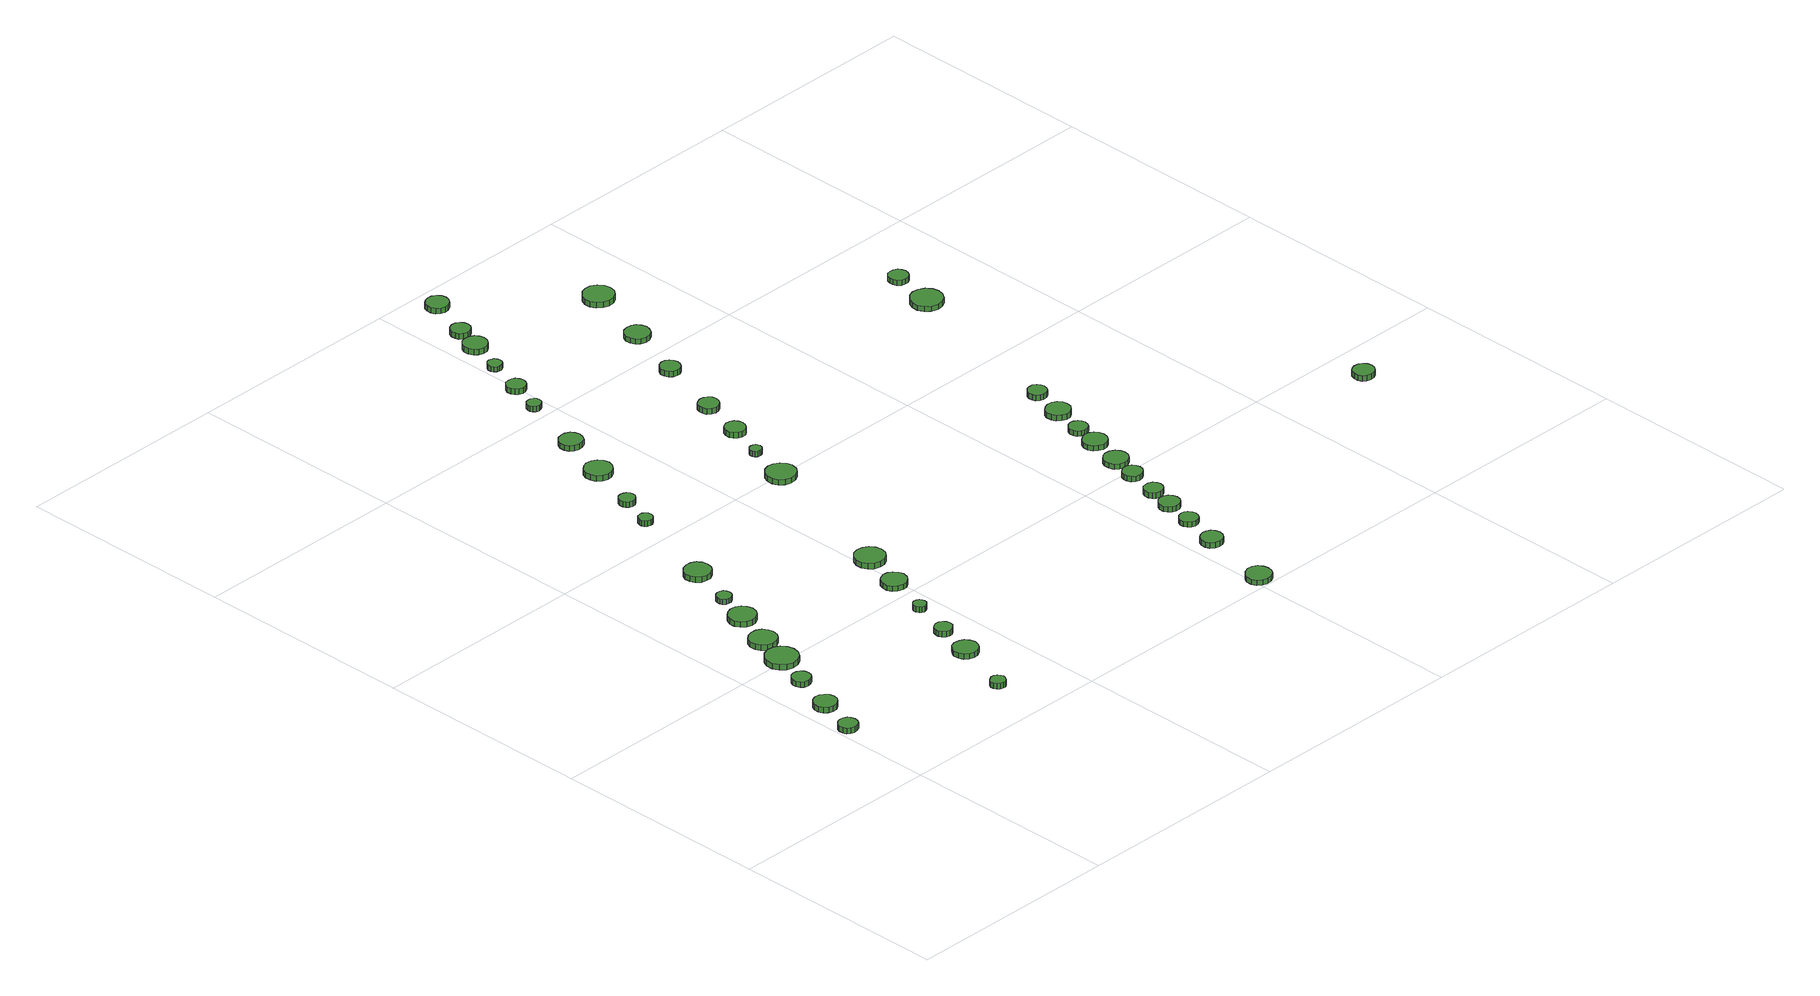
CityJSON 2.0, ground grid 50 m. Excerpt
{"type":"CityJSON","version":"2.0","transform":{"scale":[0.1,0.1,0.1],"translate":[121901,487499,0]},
"CityObjects":{
"tree1":{"type":"SolitaryVegetationObject","attributes":{"function":"something"},"geometry":[{"type":"MultiSurface","lod":"1","boundaries":[[[0,1,2,3,4,5,6,7,8,9,10,11,12,13,14]],[[15,16,17,18,19,20,21,22,23,24,25,26,27,28,29]],[[0,29,28,1]],[[1,28,27,2]],[[2,27,26,3]],[[3,26,25,4]],[[4,25,24,5]],[[5,24,23,6]],[[6,23,22,7]],[[7,22,21,8]],[[8,21,20,9]],[[9,20,19,10]],[[10,19,18,11]],[[11,18,17,12]],[[12,17,16,13]],[[13,16,15,14]],[[14,15,29,0]]]}]},
"tree2":{"type":"SolitaryVegetationObject","attributes":{"function":"something"},"geometry":[{"type":"MultiSurface","lod":"1","boundaries":[[[30,31,32,33,34,35,36,37,38,39,40,41,42,43,44]],[[45,46,47,48,49,50,51,52,53,54,55,56,57,58,59]],[[30,59,58,31]],[[31,58,57,32]],[[32,57,56,33]],[[33,56,55,34]],[[34,55,54,35]],[[35,54,53,36]],[[36,53,52,37]],[[37,52,51,38]],[[38,51,50,39]],[[39,50,49,40]],[[40,49,48,41]],[[41,48,47,42]],[[42,47,46,43]],[[43,46,45,44]],[[44,45,59,30]]]}]},
"tree3":{"type":"SolitaryVegetationObject","attributes":{"function":"something"},"geometry":[{"type":"MultiSurface","lod":"1","boundaries":[[[60,61,62,63,64,65,66,67,68,69,70,71,72,73,74]],[[75,76,77,78,79,80,81,82,83,84,85,86,87,88,89]],[[60,89,88,61]],[[61,88,87,62]],[[62,87,86,63]],[[63,86,85,64]],[[64,85,84,65]],[[65,84,83,66]],[[66,83,82,67]],[[67,82,81,68]],[[68,81,80,69]],[[69,80,79,70]],[[70,79,78,71]],[[71,78,77,72]],[[72,77,76,73]],[[73,76,75,74]],[[74,75,89,60]]]}]},
"tree4":{"type":"SolitaryVegetationObject","attributes":{"function":"something"},"geometry":[{"type":"MultiSurface","lod":"1","boundaries":[[[90,91,92,93,94,95,96,97,98,99,100,101,102,103,104]],[[105,106,107,108,109,110,111,112,113,114,115,116,117,118,119]],[[90,119,118,91]],[[91,118,117,92]],[[92,117,116,93]],[[93,116,115,94]],[[94,115,114,95]],[[95,114,113,96]],[[96,113,112,97]],[[97,112,111,98]],[[98,111,110,99]],[[99,110,109,100]],[[100,109,108,101]],[[101,108,107,102]],[[102,107,106,103]],[[103,106,105,104]],[[104,105,119,90]]]}]},
"tree5":{"type":"SolitaryVegetationObject","attributes":{"function":"something"},"geometry":[{"type":"MultiSurface","lod":"1","boundaries":[[[120,121,122,123,124,125,126,127,128,129,130,131,132,133,134]],[[135,136,137,138,139,140,141,142,143,144,145,146,147,148,149]],[[120,149,148,121]],[[121,148,147,122]],[[122,147,146,123]],[[123,146,145,124]],[[124,145,144,125]],[[125,144,143,126]],[[126,143,142,127]],[[127,142,141,128]],[[128,141,140,129]],[[129,140,139,130]],[[130,139,138,131]],[[131,138,137,132]],[[132,137,136,133]],[[133,136,135,134]],[[134,135,149,120]]]}]},
"tree6":{"type":"SolitaryVegetationObject","attributes":{"function":"something"},"geometry":[{"type":"MultiSurface","lod":"1","boundaries":[[[150,151,152,153,154,155,156,157,158,159,160,161,162,163,164]],[[165,166,167,168,169,170,171,172,173,174,175,176,177,178,179]],[[150,179,178,151]],[[151,178,177,152]],[[152,177,176,153]],[[153,176,175,154]],[[154,175,174,155]],[[155,174,173,156]],[[156,173,172,157]],[[157,172,171,158]],[[158,171,170,159]],[[159,170,169,160]],[[160,169,168,161]],[[161,168,167,162]],[[162,167,166,163]],[[163,166,165,164]],[[164,165,179,150]]]}]},
"tree7":{"type":"SolitaryVegetationObject","attributes":{"function":"something"},"geometry":[{"type":"MultiSurface","lod":"1","boundaries":[[[180,181,182,183,184,185,186,187,188,189,190,191,192,193,194]],[[195,196,197,198,199,200,201,202,203,204,205,206,207,208,209]],[[180,209,208,181]],[[181,208,207,182]],[[182,207,206,183]],[[183,206,205,184]],[[184,205,204,185]],[[185,204,203,186]],[[186,203,202,187]],[[187,202,201,188]],[[188,201,200,189]],[[189,200,199,190]],[[190,199,198,191]],[[191,198,197,192]],[[192,197,196,193]],[[193,196,195,194]],[[194,195,209,180]]]}]},
"tree8":{"type":"SolitaryVegetationObject","attributes":{"function":"something"},"geometry":[{"type":"MultiSurface","lod":"1","boundaries":[[[210,211,212,213,214,215,216,217,218,219,220,221,222,223,224]],[[225,226,227,228,229,230,231,232,233,234,235,236,237,238,239]],[[210,239,238,211]],[[211,238,237,212]],[[212,237,236,213]],[[213,236,235,214]],[[214,235,234,215]],[[215,234,233,216]],[[216,233,232,217]],[[217,232,231,218]],[[218,231,230,219]],[[219,230,229,220]],[[220,229,228,221]],[[221,228,227,222]],[[222,227,226,223]],[[223,226,225,224]],[[224,225,239,210]]]}]},
"tree9":{"type":"SolitaryVegetationObject","attributes":{"function":"something"},"geometry":[{"type":"MultiSurface","lod":"1","boundaries":[[[240,241,242,243,244,245,246,247,248,249,250,251,252,253,254]],[[255,256,257,258,259,260,261,262,263,264,265,266,267,268,269]],[[240,269,268,241]],[[241,268,267,242]],[[242,267,266,243]],[[243,266,265,244]],[[244,265,264,245]],[[245,264,263,246]],[[246,263,262,247]],[[247,262,261,248]],[[248,261,260,249]],[[249,260,259,250]],[[250,259,258,251]],[[251,258,257,252]],[[252,257,256,253]],[[253,256,255,254]],[[254,255,269,240]]]}]},
"tree10":{"type":"SolitaryVegetationObject","attributes":{"function":"something"},"geometry":[{"type":"MultiSurface","lod":"1","boundaries":[[[270,271,272,273,274,275,276,277,278,279,280,281,282,283,284]],[[285,286,287,288,289,290,291,292,293,294,295,296,297,298,299]],[[270,299,298,271]],[[271,298,297,272]],[[272,297,296,273]],[[273,296,295,274]],[[274,295,294,275]],[[275,294,293,276]],[[276,293,292,277]],[[277,292,291,278]],[[278,291,290,279]],[[279,290,289,280]],[[280,289,288,281]],[[281,288,287,282]],[[282,287,286,283]],[[283,286,285,284]],[[284,285,299,270]]]}]},
"tree11":{"type":"SolitaryVegetationObject","attributes":{"function":"something"},"geometry":[{"type":"MultiSurface","lod":"1","boundaries":[[[300,301,302,303,304,305,306,307,308,309,310,311,312,313,314]],[[315,316,317,318,319,320,321,322,323,324,325,326,327,328,329]],[[300,329,328,301]],[[301,328,327,302]],[[302,327,326,303]],[[303,326,325,304]],[[304,325,324,305]],[[305,324,323,306]],[[306,323,322,307]],[[307,322,321,308]],[[308,321,320,309]],[[309,320,319,310]],[[310,319,318,311]],[[311,318,317,312]],[[312,317,316,313]],[[313,316,315,314]],[[314,315,329,300]]]}]},
"tree12":{"type":"SolitaryVegetationObject","attributes":{"function":"something"},"geometry":[{"type":"MultiSurface","lod":"1","boundaries":[[[330,331,332,333,334,335,336,337,338,339,340,341,342,343,344]],[[345,346,347,348,349,350,351,352,353,354,355,356,357,358,359]],[[330,359,358,331]],[[331,358,357,332]],[[332,357,356,333]],[[333,356,355,334]],[[334,355,354,335]],[[335,354,353,336]],[[336,353,352,337]],[[337,352,351,338]],[[338,351,350,339]],[[339,350,349,340]],[[340,349,348,341]],[[341,348,347,342]],[[342,347,346,343]],[[343,346,345,344]],[[344,345,359,330]]]}]},
"tree13":{"type":"SolitaryVegetationObject","attributes":{"function":"something"},"geometry":[{"type":"MultiSurface","lod":"1","boundaries":[[[360,361,362,363,364,365,366,367,368,369,370,371,372,373,374]],[[375,376,377,378,379,380,381,382,383,384,385,386,387,388,389]],[[360,389,388,361]],[[361,388,387,362]],[[362,387,386,363]],[[363,386,385,364]],[[364,385,384,365]],[[365,384,383,366]],[[366,383,382,367]],[[367,382,381,368]],[[368,381,380,369]],[[369,380,379,370]],[[370,379,378,371]],[[371,378,377,372]],[[372,377,376,373]],[[373,376,375,374]],[[374,375,389,360]]]}]},
"tree14":{"type":"SolitaryVegetationObject","attributes":{"function":"something"},"geometry":[{"type":"MultiSurface","lod":"1","boundaries":[[[390,391,392,393,394,395,396,397,398,399,400,401,402,403,404]],[[405,406,407,408,409,410,411,412,413,414,415,416,417,418,419]],[[390,419,418,391]],[[391,418,417,392]],[[392,417,416,393]],[[393,416,415,394]],[[394,415,414,395]],[[395,414,413,396]],[[396,413,412,397]],[[397,412,411,398]],[[398,411,410,399]],[[399,410,409,400]],[[400,409,408,401]],[[401,408,407,402]],[[402,407,406,403]],[[403,406,405,404]],[[404,405,419,390]]]}]},
"tree15":{"type":"SolitaryVegetationObject","attributes":{"function":"something"},"geometry":[{"type":"MultiSurface","lod":"1","boundaries":[[[420,421,422,423,424,425,426,427,428,429,430,431,432,433,434]],[[435,436,437,438,439,440,441,442,443,444,445,446,447,448,449]],[[420,449,448,421]],[[421,448,447,422]],[[422,447,446,423]],[[423,446,445,424]],[[424,445,444,425]],[[425,444,443,426]],[[426,443,442,427]],[[427,442,441,428]],[[428,441,440,429]],[[429,440,439,430]],[[430,439,438,431]],[[431,438,437,432]],[[432,437,436,433]],[[433,436,435,434]],[[434,435,449,420]]]}]},
"tree16":{"type":"SolitaryVegetationObject","attributes":{"function":"something"},"geometry":[{"type":"MultiSurface","lod":"1","boundaries":[[[450,451,452,453,454,455,456,457,458,459,460,461,462,463,464]],[[465,466,467,468,469,470,471,472,473,474,475,476,477,478,479]],[[450,479,478,451]],[[451,478,477,452]],[[452,477,476,453]],[[453,476,475,454]],[[454,475,474,455]],[[455,474,473,456]],[[456,473,472,457]],[[457,472,471,458]],[[458,471,470,459]],[[459,470,469,460]],[[460,469,468,461]],[[461,468,467,462]],[[462,467,466,463]],[[463,466,465,464]],[[464,465,479,450]]]}]},
"tree17":{"type":"SolitaryVegetationObject","attributes":{"function":"something"},"geometry":[{"type":"MultiSurface","lod":"1","boundaries":[[[480,481,482,483,484,485,486,487,488,489,490,491,492,493,494]],[[495,496,497,498,499,500,501,502,503,504,505,506,507,508,509]],[[480,509,508,481]],[[481,508,507,482]],[[482,507,506,483]],[[483,506,505,484]],[[484,505,504,485]],[[485,504,503,486]],[[486,503,502,487]],[[487,502,501,488]],[[488,501,500,489]],[[489,500,499,490]],[[490,499,498,491]],[[491,498,497,492]],[[492,497,496,493]],[[493,496,495,494]],[[494,495,509,480]]]}]},
"tree18":{"type":"SolitaryVegetationObject","attributes":{"function":"something"},"geometry":[{"type":"MultiSurface","lod":"1","boundaries":[[[510,511,512,513,514,515,516,517,518,519,520,521,522,523,524]],[[525,526,527,528,529,530,531,532,533,534,535,536,537,538,539]],[[510,539,538,511]],[[511,538,537,512]],[[512,537,536,513]],[[513,536,535,514]],[[514,535,534,515]],[[515,534,533,516]],[[516,533,532,517]],[[517,532,531,518]],[[518,531,530,519]],[[519,530,529,520]],[[520,529,528,521]],[[521,528,527,522]],[[522,527,526,523]],[[523,526,525,524]],[[524,525,539,510]]]}]},
"tree19":{"type":"SolitaryVegetationObject","attributes":{"function":"something"},"geometry":[{"type":"MultiSurface","lod":"1","boundaries":[[[540,541,542,543,544,545,546,547,548,549,550,551,552,553,554]],[[555,556,557,558,559,560,561,562,563,564,565,566,567,568,569]],[[540,569,568,541]],[[541,568,567,542]],[[542,567,566,543]],[[543,566,565,544]],[[544,565,564,545]],[[545,564,563,546]],[[546,563,562,547]],[[547,562,561,548]],[[548,561,560,549]],[[549,560,559,550]],[[550,559,558,551]],[[551,558,557,552]],[[552,557,556,553]],[[553,556,555,554]],[[554,555,569,540]]]}]},
"tree20":{"type":"SolitaryVegetationObject","attributes":{"function":"something"},"geometry":[{"type":"MultiSurface","lod":"1","boundaries":[[[570,571,572,573,574,575,576,577,578,579,580,581,582,583,584]],[[585,586,587,588,589,590,591,592,593,594,595,596,597,598,599]],[[570,599,598,571]],[[571,598,597,572]],[[572,597,596,573]],[[573,596,595,574]],[[574,595,594,575]],[[575,594,593,576]],[[576,593,592,577]],[[577,592,591,578]],[[578,591,590,579]],[[579,590,589,580]],[[580,589,588,581]],[[581,588,587,582]],[[582,587,586,583]],[[583,586,585,584]],[[584,585,599,570]]]}]},
"tree21":{"type":"SolitaryVegetationObject","attributes":{"function":"something"},"geometry":[{"type":"MultiSurface","lod":"1","boundaries":[[[600,601,602,603,604,605,606,607,608,609,610,611,612,613,614]],[[615,616,617,618,619,620,621,622,623,624,625,626,627,628,629]],[[600,629,628,601]],[[601,628,627,602]],[[602,627,626,603]],[[603,626,625,604]],[[604,625,624,605]],[[605,624,623,606]],[[606,623,622,607]],[[607,622,621,608]],[[608,621,620,609]],[[609,620,619,610]],[[610,619,618,611]],[[611,618,617,612]],[[612,617,616,613]],[[613,616,615,614]],[[614,615,629,600]]]}]},
"tree22":{"type":"SolitaryVegetationObject","attributes":{"function":"something"},"geometry":[{"type":"MultiSurface","lod":"1","boundaries":[[[630,631,632,633,634,635,636,637,638,639,640,641,642,643,644]],[[645,646,647,648,649,650,651,652,653,654,655,656,657,658,659]],[[630,659,658,631]],[[631,658,657,632]],[[632,657,656,633]],[[633,656,655,634]],[[634,655,654,635]],[[635,654,653,636]],[[636,653,652,637]],[[637,652,651,638]],[[638,651,650,639]],[[639,650,649,640]],[[640,649,648,641]],[[641,648,647,642]],[[642,647,646,643]],[[643,646,645,644]],[[644,645,659,630]]]}]},
"tree23":{"type":"SolitaryVegetationObject","attributes":{"function":"something"},"geometry":[{"type":"MultiSurface","lod":"1","boundaries":[[[660,661,662,663,664,665,666,667,668,669,670,671,672,673,674]],[[675,676,677,678,679,680,681,682,683,684,685,686,687,688,689]],[[660,689,688,661]],[[661,688,687,662]],[[662,687,686,663]],[[663,686,685,664]],[[664,685,684,665]],[[665,684,683,666]],[[666,683,682,667]],[[667,682,681,668]],[[668,681,680,669]],[[669,680,679,670]],[[670,679,678,671]],[[671,678,677,672]],[[672,677,676,673]],[[673,676,675,674]],[[674,675,689,660]]]}]},
"tree24":{"type":"SolitaryVegetationObject","attributes":{"function":"something"},"geometry":[{"type":"MultiSurface","lod":"1","boundaries":[[[690,691,692,693,694,695,696,697,698,699,700,701,702,703,704]],[[705,706,707,708,709,710,711,712,713,714,715,716,717,718,719]],[[690,719,718,691]],[[691,718,717,692]],[[692,717,716,693]],[[693,716,715,694]],[[694,715,714,695]],[[695,714,713,696]],[[696,713,712,697]],[[697,712,711,698]],[[698,711,710,699]],[[699,710,709,700]],[[700,709,708,701]],[[701,708,707,702]],[[702,707,706,703]],[[703,706,705,704]],[[704,705,719,690]]]}]},
"tree25":{"type":"SolitaryVegetationObject","attributes":{"function":"something"},"geometry":[{"type":"MultiSurface","lod":"1","boundaries":[[[720,721,722,723,724,725,726,727,728,729,730,731,732,733,734]],[[735,736,737,738,739,740,741,742,743,744,745,746,747,748,749]],[[720,749,748,721]],[[721,748,747,722]],[[722,747,746,723]],[[723,746,745,724]],[[724,745,744,725]],[[725,744,743,726]],[[726,743,742,727]],[[727,742,741,728]],[[728,741,740,729]],[[729,740,739,730]],[[730,739,738,731]],[[731,738,737,732]],[[732,737,736,733]],[[733,736,735,734]],[[734,735,749,720]]]}]},
"tree26":{"type":"SolitaryVegetationObject","attributes":{"function":"something"},"geometry":[{"type":"MultiSurface","lod":"1","boundaries":[[[750,751,752,753,754,755,756,757,758,759,760,761,762,763,764]],[[765,766,767,768,769,770,771,772,773,774,775,776,777,778,779]],[[750,779,778,751]],[[751,778,777,752]],[[752,777,776,753]],[[753,776,775,754]],[[754,775,774,755]],[[755,774,773,756]],[[756,773,772,757]],[[757,772,771,758]],[[758,771,770,759]],[[759,770,769,760]],[[760,769,768,761]],[[761,768,767,762]],[[762,767,766,763]],[[763,766,765,764]],[[764,765,779,750]]]}]},
"tree27":{"type":"SolitaryVegetationObject","attributes":{"function":"something"},"geometry":[{"type":"MultiSurface","lod":"1","boundaries":[[[780,781,782,783,784,785,786,787,788,789,790,791,792,793,794]],[[795,796,797,798,799,800,801,802,803,804,805,806,807,808,809]],[[780,809,808,781]],[[781,808,807,782]],[[782,807,806,783]],[[783,806,805,784]],[[784,805,804,785]],[[785,804,803,786]],[[786,803,802,787]],[[787,802,801,788]],[[788,801,800,789]],[[789,800,799,790]],[[790,799,798,791]],[[791,798,797,792]],[[792,797,796,793]],[[793,796,795,794]],[[794,795,809,780]]]}]},
"tree28":{"type":"SolitaryVegetationObject","attributes":{"function":"something"},"geometry":[{"type":"MultiSurface","lod":"1","boundaries":[[[810,811,812,813,814,815,816,817,818,819,820,821,822,823,824]],[[825,826,827,828,829,830,831,832,833,834,835,836,837,838,839]],[[810,839,838,811]],[[811,838,837,812]],[[812,837,836,813]],[[813,836,835,814]],[[814,835,834,815]],[[815,834,833,816]],[[816,833,832,817]],[[817,832,831,818]],[[818,831,830,819]],[[819,830,829,820]],[[820,829,828,821]],[[821,828,827,822]],[[822,827,826,823]],[[823,826,825,824]],[[824,825,839,810]]]}]},
"tree29":{"type":"SolitaryVegetationObject","attributes":{"function":"something"},"geometry":[{"type":"MultiSurface","lod":"1","boundaries":[[[840,841,842,843,844,845,846,847,848,849,850,851,852,853,854]],[[855,856,857,858,859,860,861,862,863,864,865,866,867,868,869]],[[840,869,868,841]],[[841,868,867,842]],[[842,867,866,843]],[[843,866,865,844]],[[844,865,864,845]],[[845,864,863,846]],[[846,863,862,847]],[[847,862,861,848]],[[848,861,860,849]],[[849,860,859,850]],[[850,859,858,851]],[[851,858,857,852]],[[852,857,856,853]],[[853,856,855,854]],[[854,855,869,840]]]}]},
"tree30":{"type":"SolitaryVegetationObject","attributes":{"function":"something"},"geometry":[{"type":"MultiSurface","lod":"1","boundaries":[[[870,871,872,873,874,875,876,877,878,879,880,881,882,883,884]],[[885,886,887,888,889,890,891,892,893,894,895,896,897,898,899]],[[870,899,898,871]],[[871,898,897,872]],[[872,897,896,873]],[[873,896,895,874]],[[874,895,894,875]],[[875,894,893,876]],[[876,893,892,877]],[[877,892,891,878]],[[878,891,890,879]],[[879,890,889,880]],[[880,889,888,881]],[[881,888,887,882]],[[882,887,886,883]],[[883,886,885,884]],[[884,885,899,870]]]}]},
"tree31":{"type":"SolitaryVegetationObject","attributes":{"function":"something"},"geometry":[{"type":"MultiSurface","lod":"1","boundaries":[[[900,901,902,903,904,905,906,907,908,909,910,911,912,913,914]],[[915,916,917,918,919,920,921,922,923,924,925,926,927,928,929]],[[900,929,928,901]],[[901,928,927,902]],[[902,927,926,903]],[[903,926,925,904]],[[904,925,924,905]],[[905,924,923,906]],[[906,923,922,907]],[[907,922,921,908]],[[908,921,920,909]],[[909,920,919,910]],[[910,919,918,911]],[[911,918,917,912]],[[912,917,916,913]],[[913,916,915,914]],[[914,915,929,900]]]}]},
"tree32":{"type":"SolitaryVegetationObject","attributes":{"function":"something"},"geometry":[{"type":"MultiSurface","lod":"1","boundaries":[[[930,931,932,933,934,935,936,937,938,939,940,941,942,943,944]],[[945,946,947,948,949,950,951,952,953,954,955,956,957,958,959]],[[930,959,958,931]],[[931,958,957,932]],[[932,957,956,933]],[[933,956,955,934]],[[934,955,954,935]],[[935,954,953,936]],[[936,953,952,937]],[[937,952,951,938]],[[938,951,950,939]],[[939,950,949,940]],[[940,949,948,941]],[[941,948,947,942]],[[942,947,946,943]],[[943,946,945,944]],[[944,945,959,930]]]}]},
"tree33":{"type":"SolitaryVegetationObject","attributes":{"function":"something"},"geometry":[{"type":"MultiSurface","lod":"1","boundaries":[[[960,961,962,963,964,965,966,967,968,969,970,971,972,973,974]],[[975,976,977,978,979,980,981,982,983,984,985,986,987,988,989]],[[960,989,988,961]],[[961,988,987,962]],[[962,987,986,963]],[[963,986,985,964]],[[964,985,984,965]],[[965,984,983,966]],[[966,983,982,967]],[[967,982,981,968]],[[968,981,980,969]],[[969,980,979,970]],[[970,979,978,971]],[[971,978,977,972]],[[972,977,976,973]],[[973,976,975,974]],[[974,975,989,960]]]}]},
"tree34":{"type":"SolitaryVegetationObject","attributes":{"function":"something"},"geometry":[{"type":"MultiSurface","lod":"1","boundaries":[[[990,991,992,993,994,995,996,997,998,999,1000,1001,1002,1003,1004]],[[1005,1006,1007,1008,1009,1010,1011,1012,1013,1014,1015,1016,1017,1018,1019]],[[990,1019,1018,991]],[[991,1018,1017,992]],[[992,1017,1016,993]],[[993,1016,1015,994]],[[994,1015,1014,995]],[[995,1014,1013,996]],[[996,1013,1012,997]],[[997,1012,1011,998]],[[998,1011,1010,999]],[[999,1010,1009,1000]],[[1000,1009,1008,1001]],[[1001,1008,1007,1002]],[[1002,1007,1006,1003]],[[1003,1006,1005,1004]],[[1004,1005,1019,990]]]}]},
"tree35":{"type":"SolitaryVegetationObject","attributes":{"function":"something"},"geometry":[{"type":"MultiSurface","lod":"1","boundaries":[[[1020,1021,1022,1023,1024,1025,1026,1027,1028,1029,1030,1031,1032,1033,1034]],[[1035,1036,1037,1038,1039,1040,1041,1042,1043,1044,1045,1046,1047,1048,1049]],[[1020,1049,1048,1021]],[[1021,1048,1047,1022]],[[1022,1047,1046,1023]],[[1023,1046,1045,1024]],[[1024,1045,1044,1025]],[[1025,1044,1043,1026]],[[1026,1043,1042,1027]],[[1027,1042,1041,1028]],[[1028,1041,1040,1029]],[[1029,1040,1039,1030]],[[1030,1039,1038,1031]],[[1031,1038,1037,1032]],[[1032,1037,1036,1033]],[[1033,1036,1035,1034]],[[1034,1035,1049,1020]]]}]},
"tree36":{"type":"SolitaryVegetationObject","attributes":{"function":"something"},"geometry":[{"type":"MultiSurface","lod":"1","boundaries":[[[1050,1051,1052,1053,1054,1055,1056,1057,1058,1059,1060,1061,1062,1063,1064]],[[1065,1066,1067,1068,1069,1070,1071,1072,1073,1074,1075,1076,1077,1078,1079]],[[1050,1079,1078,1051]],[[1051,1078,1077,1052]],[[1052,1077,1076,1053]],[[1053,1076,1075,1054]],[[1054,1075,1074,1055]],[[1055,1074,1073,1056]],[[1056,1073,1072,1057]],[[1057,1072,1071,1058]],[[1058,1071,1070,1059]],[[1059,1070,1069,1060]],[[1060,1069,1068,1061]],[[1061,1068,1067,1062]],[[1062,1067,1066,1063]],[[1063,1066,1065,1064]],[[1064,1065,1079,1050]]]}]},
"tree37":{"type":"SolitaryVegetationObject","attributes":{"function":"something"},"geometry":[{"type":"MultiSurface","lod":"1","boundaries":[[[1080,1081,1082,1083,1084,1085,1086,1087,1088,1089,1090,1091,1092,1093,1094]],[[1095,1096,1097,1098,1099,1100,1101,1102,1103,1104,1105,1106,1107,1108,1109]],[[1080,1109,1108,1081]],[[1081,1108,1107,1082]],[[1082,1107,1106,1083]],[[1083,1106,1105,1084]],[[1084,1105,1104,1085]],[[1085,1104,1103,1086]],[[1086,1103,1102,1087]],[[1087,1102,1101,1088]],[[1088,1101,1100,1089]],[[1089,1100,1099,1090]],[[1090,1099,1098,1091]],[[1091,1098,1097,1092]],[[1092,1097,1096,1093]],[[1093,1096,1095,1094]],[[1094,1095,1109,1080]]]}]},
"tree38":{"type":"SolitaryVegetationObject","attributes":{"function":"something"},"geometry":[{"type":"MultiSurface","lod":"1","boundaries":[[[1110,1111,1112,1113,1114,1115,1116,1117,1118,1119,1120,1121,1122,1123,1124]],[[1125,1126,1127,1128,1129,1130,1131,1132,1133,1134,1135,1136,1137,1138,1139]],[[1110,1139,1138,1111]],[[1111,1138,1137,1112]],[[1112,1137,1136,1113]],[[1113,1136,1135,1114]],[[1114,1135,1134,1115]],[[1115,1134,1133,1116]],[[1116,1133,1132,1117]],[[1117,1132,1131,1118]],[[1118,1131,1130,1119]],[[1119,1130,1129,1120]],[[1120,1129,1128,1121]],[[1121,1128,1127,1122]],[[1122,1127,1126,1123]],[[1123,1126,1125,1124]],[[1124,1125,1139,1110]]]}]},
"tree39":{"type":"SolitaryVegetationObject","attributes":{"function":"something"},"geometry":[{"type":"MultiSurface","lod":"1","boundaries":[[[1140,1141,1142,1143,1144,1145,1146,1147,1148,1149,1150,1151,1152,1153,1154]],[[1155,1156,1157,1158,1159,1160,1161,1162,1163,1164,1165,1166,1167,1168,1169]],[[1140,1169,1168,1141]],[[1141,1168,1167,1142]],[[1142,1167,1166,1143]],[[1143,1166,1165,1144]],[[1144,1165,1164,1145]],[[1145,1164,1163,1146]],[[1146,1163,1162,1147]],[[1147,1162,1161,1148]],[[1148,1161,1160,1149]],[[1149,1160,1159,1150]],[[1150,1159,1158,1151]],[[1151,1158,1157,1152]],[[1152,1157,1156,1153]],[[1153,1156,1155,1154]],[[1154,1155,1169,1140]]]}]},
"tree40":{"type":"SolitaryVegetationObject","attributes":{"function":"something"},"geometry":[{"type":"MultiSurface","lod":"1","boundaries":[[[1170,1171,1172,1173,1174,1175,1176,1177,1178,1179,1180,1181,1182,1183,1184]],[[1185,1186,1187,1188,1189,1190,1191,1192,1193,1194,1195,1196,1197,1198,1199]],[[1170,1199,1198,1171]],[[1171,1198,1197,1172]],[[1172,1197,1196,1173]],[[1173,1196,1195,1174]],[[1174,1195,1194,1175]],[[1175,1194,1193,1176]],[[1176,1193,1192,1177]],[[1177,1192,1191,1178]],[[1178,1191,1190,1179]],[[1179,1190,1189,1180]],[[1180,1189,1188,1181]],[[1181,1188,1187,1182]],[[1182,1187,1186,1183]],[[1183,1186,1185,1184]],[[1184,1185,1199,1170]]]}]},
"tree41":{"type":"SolitaryVegetationObject","attributes":{"function":"something"},"geometry":[{"type":"MultiSurface","lod":"1","boundaries":[[[1200,1201,1202,1203,1204,1205,1206,1207,1208,1209,1210,1211,1212,1213,1214]],[[1215,1216,1217,1218,1219,1220,1221,1222,1223,1224,1225,1226,1227,1228,1229]],[[1200,1229,1228,1201]],[[1201,1228,1227,1202]],[[1202,1227,1226,1203]],[[1203,1226,1225,1204]],[[1204,1225,1224,1205]],[[1205,1224,1223,1206]],[[1206,1223,1222,1207]],[[1207,1222,1221,1208]],[[1208,1221,1220,1209]],[[1209,1220,1219,1210]],[[1210,1219,1218,1211]],[[1211,1218,1217,1212]],[[1212,1217,1216,1213]],[[1213,1216,1215,1214]],[[1214,1215,1229,1200]]]}]},
"tree42":{"type":"SolitaryVegetationObject","attributes":{"function":"something"},"geometry":[{"type":"MultiSurface","lod":"1","boundaries":[[[1230,1231,1232,1233,1234,1235,1236,1237,1238,1239,1240,1241,1242,1243,1244]],[[1245,1246,1247,1248,1249,1250,1251,1252,1253,1254,1255,1256,1257,1258,1259]],[[1230,1259,1258,1231]],[[1231,1258,1257,1232]],[[1232,1257,1256,1233]],[[1233,1256,1255,1234]],[[1234,1255,1254,1235]],[[1235,1254,1253,1236]],[[1236,1253,1252,1237]],[[1237,1252,1251,1238]],[[1238,1251,1250,1239]],[[1239,1250,1249,1240]],[[1240,1249,1248,1241]],[[1241,1248,1247,1242]],[[1242,1247,1246,1243]],[[1243,1246,1245,1244]],[[1244,1245,1259,1230]]]}]},
"tree43":{"type":"SolitaryVegetationObject","attributes":{"function":"something"},"geometry":[{"type":"MultiSurface","lod":"1","boundaries":[[[1260,1261,1262,1263,1264,1265,1266,1267,1268,1269,1270,1271,1272,1273,1274]],[[1275,1276,1277,1278,1279,1280,1281,1282,1283,1284,1285,1286,1287,1288,1289]],[[1260,1289,1288,1261]],[[1261,1288,1287,1262]],[[1262,1287,1286,1263]],[[1263,1286,1285,1264]],[[1264,1285,1284,1265]],[[1265,1284,1283,1266]],[[1266,1283,1282,1267]],[[1267,1282,1281,1268]],[[1268,1281,1280,1269]],[[1269,1280,1279,1270]],[[1270,1279,1278,1271]],[[1271,1278,1277,1272]],[[1272,1277,1276,1273]],[[1273,1276,1275,1274]],[[1274,1275,1289,1260]]]}]},
"tree44":{"type":"SolitaryVegetationObject","attributes":{"function":"something"},"geometry":[{"type":"MultiSurface","lod":"1","boundaries":[[[1290,1291,1292,1293,1294,1295,1296,1297,1298,1299,1300,1301,1302,1303,1304]],[[1305,1306,1307,1308,1309,1310,1311,1312,1313,1314,1315,1316,1317,1318,1319]],[[1290,1319,1318,1291]],[[1291,1318,1317,1292]],[[1292,1317,1316,1293]],[[1293,1316,1315,1294]],[[1294,1315,1314,1295]],[[1295,1314,1313,1296]],[[1296,1313,1312,1297]],[[1297,1312,1311,1298]],[[1298,1311,1310,1299]],[[1299,1310,1309,1300]],[[1300,1309,1308,1301]],[[1301,1308,1307,1302]],[[1302,1307,1306,1303]],[[1303,1306,1305,1304]],[[1304,1305,1319,1290]]]}]},
"tree45":{"type":"SolitaryVegetationObject","attributes":{"function":"something"},"geometry":[{"type":"MultiSurface","lod":"1","boundaries":[[[1320,1321,1322,1323,1324,1325,1326,1327,1328,1329,1330,1331,1332,1333,1334]],[[1335,1336,1337,1338,1339,1340,1341,1342,1343,1344,1345,1346,1347,1348,1349]],[[1320,1349,1348,1321]],[[1321,1348,1347,1322]],[[1322,1347,1346,1323]],[[1323,1346,1345,1324]],[[1324,1345,1344,1325]],[[1325,1344,1343,1326]],[[1326,1343,1342,1327]],[[1327,1342,1341,1328]],[[1328,1341,1340,1329]],[[1329,1340,1339,1330]],[[1330,1339,1338,1331]],[[1331,1338,1337,1332]],[[1332,1337,1336,1333]],[[1333,1336,1335,1334]],[[1334,1335,1349,1320]]]}]}
},
"vertices":[
[48,228,16],[46,237,16],[41,244,16],[33,248,16],[24,249,16],[16,246,16],[9,240,16],[6,232,16],[6,223,16],[9,215,16],[16,210,16],[24,207,16],[33,208,16],[41,212,16],[46,219,16],[46,219,3],[41,212,3],[33,208,3],[24,207,3],[16,210,3],[9,215,3],[6,223,3],[6,232,3],[9,240,3],[16,246,3],[24,249,3],[33,248,3],[41,244,3],[46,237,3],[48,228,3],
[81,319,16],[79,330,16],[72,338,16],[63,344,16],[52,345,16],[42,341,16],[34,334,16],[30,324,16],[30,314,16],[34,304,16],[42,297,16],[52,293,16],[63,294,16],[72,300,16],[79,308,16],[79,308,3],[72,300,3],[63,294,3],[52,293,3],[42,297,3],[34,304,3],[30,314,3],[30,324,3],[34,334,3],[42,341,3],[52,345,3],[63,344,3],[72,338,3],[79,330,3],[81,319,3],
[110,419,16],[108,428,16],[103,435,16],[95,439,16],[87,440,16],[78,437,16],[72,431,16],[68,423,16],[68,414,16],[72,406,16],[78,400,16],[87,398,16],[95,399,16],[103,403,16],[108,410,16],[108,410,3],[103,403,3],[95,399,3],[87,398,3],[78,400,3],[72,406,3],[68,414,3],[68,423,3],[72,431,3],[78,437,3],[87,440,3],[95,439,3],[103,435,3],[108,428,3],[110,419,3],
[154,502,17],[151,517,17],[142,529,17],[129,536,17],[114,538,17],[100,533,17],[89,523,17],[83,510,17],[83,495,17],[89,481,17],[100,471,17],[114,466,17],[129,468,17],[142,475,17],[151,487,17],[151,487,4],[142,475,4],[129,468,4],[114,466,4],[100,471,4],[89,481,4],[83,495,4],[83,510,4],[89,523,4],[100,533,4],[114,538,4],[129,536,4],[142,529,4],[151,517,4],[154,502,4],
[174,579,16],[171,591,16],[164,602,16],[153,608,16],[140,609,16],[128,605,16],[118,597,16],[113,585,16],[113,572,16],[118,561,16],[128,552,16],[140,548,16],[153,550,16],[164,556,16],[171,566,16],[171,566,3],[164,556,3],[153,550,3],[140,548,3],[128,552,3],[118,561,3],[113,572,3],[113,585,3],[118,597,3],[128,605,3],[140,609,3],[153,608,3],[164,602,3],[171,591,3],[174,579,3],
[209,671,16],[206,683,16],[199,694,16],[188,700,16],[175,701,16],[163,697,16],[154,689,16],[148,677,16],[148,664,16],[154,653,16],[163,644,16],[175,640,16],[188,642,16],[199,648,16],[206,658,16],[206,658,3],[199,648,3],[188,642,3],[175,640,3],[163,644,3],[154,653,3],[148,664,3],[148,677,3],[154,689,3],[163,697,3],[175,701,3],[188,700,3],[199,694,3],[206,683,3],[209,671,3],
[375,126,15],[373,132,15],[369,138,15],[363,142,15],[356,142,15],[350,140,15],[344,135,15],[341,129,15],[341,122,15],[344,116,15],[350,111,15],[356,109,15],[363,109,15],[369,113,15],[373,119,15],[373,119,2],[369,113,2],[363,109,2],[356,109,2],[350,111,2],[344,116,2],[341,122,2],[341,129,2],[344,135,2],[350,140,2],[356,142,2],[363,142,2],[369,138,2],[373,132,2],[375,126,2],
[221,747,16],[220,754,16],[216,760,16],[209,764,16],[202,764,16],[196,762,16],[190,757,16],[188,751,16],[188,744,16],[190,738,16],[196,733,16],[202,731,16],[209,731,16],[216,735,16],[220,741,16],[220,741,4],[216,735,4],[209,731,4],[202,731,4],[196,733,4],[190,738,4],[188,744,4],[188,751,4],[190,757,4],[196,762,4],[202,764,4],[209,764,4],[216,760,4],[220,754,4],[221,747,4],
[429,258,16],[426,269,16],[419,279,16],[409,284,16],[397,286,16],[386,282,16],[378,274,16],[373,264,16],[373,252,16],[378,241,16],[386,233,16],[397,230,16],[409,231,16],[419,237,16],[426,246,16],[426,246,4],[419,237,4],[409,231,4],[397,230,4],[386,233,4],[378,241,4],[373,252,4],[373,264,4],[378,274,4],[386,282,4],[397,286,4],[409,284,4],[419,279,4],[426,269,4],[429,258,4],
[266,853,17],[264,865,17],[257,875,17],[246,881,17],[234,882,17],[222,878,17],[213,870,17],[208,859,17],[208,847,17],[213,836,17],[222,827,17],[234,824,17],[246,825,17],[257,831,17],[264,841,17],[264,841,4],[257,831,4],[246,825,4],[234,824,4],[222,827,4],[213,836,4],[208,847,4],[208,859,4],[213,870,4],[222,878,4],[234,882,4],[246,881,4],[257,875,4],[264,865,4],[266,853,4],
[446,344,16],[444,352,16],[439,359,16],[432,363,16],[424,364,16],[416,361,16],[410,356,16],[407,348,16],[407,340,16],[410,333,16],[416,327,16],[424,325,16],[432,325,16],[439,330,16],[444,336,16],[444,336,3],[439,330,3],[432,325,3],[424,325,3],[416,327,3],[410,333,3],[407,340,3],[407,348,3],[410,356,3],[416,361,3],[424,364,3],[432,363,3],[439,359,3],[444,352,3],[446,344,3],
[472,441,15],[471,447,15],[467,452,15],[462,455,15],[456,456,15],[450,454,15],[446,450,15],[443,444,15],[443,438,15],[446,432,15],[450,428,15],[456,426,15],[462,427,15],[467,430,15],[471,435,15],[471,435,2],[467,430,2],[462,427,2],[456,426,2],[450,428,2],[446,432,2],[443,438,2],[443,444,2],[446,450,2],[450,454,2],[456,456,2],[462,455,2],[467,452,2],[471,447,2],[472,441,2],
[327,1071,15],[326,1077,15],[322,1082,15],[316,1086,15],[310,1086,15],[303,1084,15],[298,1080,15],[296,1074,15],[296,1067,15],[298,1061,15],[303,1057,15],[310,1055,15],[316,1055,15],[322,1059,15],[326,1064,15],[326,1064,2],[322,1059,2],[316,1055,2],[310,1055,2],[303,1057,2],[298,1061,2],[296,1067,2],[296,1074,2],[298,1080,2],[303,1084,2],[310,1086,2],[316,1086,2],[322,1082,2],[326,1077,2],[327,1071,2],
[516,542,16],[513,553,16],[506,563,16],[496,569,16],[485,570,16],[473,566,16],[465,559,16],[460,548,16],[460,536,16],[465,525,16],[473,518,16],[485,514,16],[496,515,16],[506,521,16],[513,530,16],[513,530,4],[506,521,4],[496,515,4],[485,514,4],[473,518,4],[465,525,4],[460,536,4],[460,548,4],[465,559,4],[473,566,4],[485,570,4],[496,569,4],[506,563,4],[513,553,4],[516,542,4],
[356,1148,16],[355,1156,16],[350,1162,16],[344,1165,16],[336,1166,16],[329,1164,16],[324,1159,16],[321,1152,16],[321,1144,16],[324,1138,16],[329,1133,16],[336,1130,16],[344,1131,16],[350,1135,16],[355,1141,16],[355,1141,3],[350,1135,3],[344,1131,3],[336,1130,3],[329,1133,3],[324,1138,3],[321,1144,3],[321,1152,3],[324,1159,3],[329,1164,3],[336,1166,3],[344,1165,3],[350,1162,3],[355,1156,3],[356,1148,3],
[553,641,16],[550,654,16],[542,665,16],[530,672,16],[516,674,16],[503,670,16],[493,660,16],[487,648,16],[487,634,16],[493,621,16],[503,612,16],[516,608,16],[530,609,16],[542,616,16],[550,627,16],[550,627,3],[542,616,3],[530,609,3],[516,608,3],[503,612,3],[493,621,3],[487,634,3],[487,648,3],[493,660,3],[503,670,3],[516,674,3],[530,672,3],[542,665,3],[550,654,3],[553,641,3],
[409,1267,17],[406,1279,17],[398,1290,17],[387,1296,17],[375,1298,17],[363,1294,17],[353,1285,17],[348,1273,17],[348,1261,17],[353,1249,17],[363,1240,17],[375,1237,17],[387,1238,17],[398,1244,17],[406,1255,17],[406,1255,4],[398,1244,4],[387,1238,4],[375,1237,4],[363,1240,4],[353,1249,4],[348,1261,4],[348,1273,4],[353,1285,4],[363,1294,4],[375,1298,4],[387,1296,4],[398,1290,4],[406,1279,4],[409,1267,4],
[446,1385,16],[444,1395,16],[438,1404,16],[428,1409,16],[418,1410,16],[407,1407,16],[399,1400,16],[395,1390,16],[395,1379,16],[399,1369,16],[407,1362,16],[418,1359,16],[428,1360,16],[438,1365,16],[444,1374,16],[444,1374,3],[438,1365,3],[428,1360,3],[418,1359,3],[407,1362,3],[399,1369,3],[395,1379,3],[395,1390,3],[399,1400,3],[407,1407,3],[418,1410,3],[428,1409,3],[438,1404,3],[444,1395,3],[446,1385,3],
[659,993,16],[656,1006,16],[648,1017,16],[636,1024,16],[622,1026,16],[609,1022,16],[598,1012,16],[593,1000,16],[593,986,16],[598,973,16],[609,964,16],[622,960,16],[636,961,16],[648,968,16],[656,979,16],[656,979,4],[648,968,4],[636,961,4],[622,960,4],[609,964,4],[598,973,4],[593,986,4],[593,1000,4],[598,1012,4],[609,1022,4],[622,1026,4],[636,1024,4],[648,1017,4],[656,1006,4],[659,993,4],
[486,1537,15],[485,1543,15],[481,1548,15],[475,1552,15],[469,1552,15],[462,1550,15],[458,1546,15],[455,1540,15],[455,1534,15],[458,1528,15],[462,1523,15],[469,1521,15],[475,1522,15],[481,1525,15],[485,1530,15],[485,1530,2],[481,1525,2],[475,1522,2],[469,1521,2],[462,1523,2],[458,1528,2],[455,1534,2],[455,1540,2],[458,1546,2],[462,1550,2],[469,1552,2],[475,1552,2],[481,1548,2],[485,1543,2],[486,1537,2],
[517,1611,16],[515,1620,16],[510,1627,16],[503,1631,16],[494,1632,16],[485,1630,16],[479,1624,16],[475,1616,16],[475,1607,16],[479,1599,16],[485,1593,16],[494,1590,16],[503,1591,16],[510,1595,16],[515,1603,16],[515,1603,3],[510,1595,3],[503,1591,3],[494,1590,3],[485,1593,3],[479,1599,3],[475,1607,3],[475,1616,3],[479,1624,3],[485,1630,3],[494,1632,3],[503,1631,3],[510,1627,3],[515,1620,3],[517,1611,3],
[669,1093,15],[668,1098,15],[665,1102,15],[660,1105,15],[655,1106,15],[649,1104,15],[645,1100,15],[643,1095,15],[643,1090,15],[645,1085,15],[649,1081,15],[655,1080,15],[660,1080,15],[665,1083,15],[668,1087,15],[668,1087,2],[665,1083,2],[660,1080,2],[655,1080,2],[649,1081,2],[645,1085,2],[643,1090,2],[643,1095,2],[645,1100,2],[649,1104,2],[655,1106,2],[660,1105,2],[665,1102,2],[668,1098,2],[669,1093,2],
[1046,29,14],[1044,40,14],[1037,50,14],[1027,56,14],[1015,57,14],[1004,53,14],[995,45,14],[990,35,14],[990,23,14],[995,12,14],[1004,4,14],[1015,1,14],[1027,2,14],[1037,8,14],[1044,17,14],[1044,17,2],[1037,8,2],[1027,2,2],[1015,1,2],[1004,4,2],[995,12,2],[990,23,2],[990,35,2],[995,45,2],[1004,53,2],[1015,57,2],[1027,56,2],[1037,50,2],[1044,40,2],[1046,29,2],
[540,1699,15],[539,1705,15],[535,1711,15],[529,1714,15],[523,1715,15],[517,1713,15],[512,1708,15],[509,1702,15],[509,1696,15],[512,1690,15],[517,1685,15],[523,1683,15],[529,1684,15],[535,1687,15],[539,1692,15],[539,1692,3],[535,1687,3],[529,1684,3],[523,1683,3],[517,1685,3],[512,1690,3],[509,1696,3],[509,1702,3],[512,1708,3],[517,1713,3],[523,1715,3],[529,1714,3],[535,1711,3],[539,1705,3],[540,1699,3],
[707,1178,16],[705,1188,16],[700,1195,16],[692,1200,16],[682,1201,16],[673,1198,16],[666,1192,16],[662,1183,16],[662,1173,16],[666,1165,16],[673,1158,16],[682,1155,16],[692,1156,16],[700,1161,16],[705,1169,16],[705,1169,3],[700,1161,3],[692,1156,3],[682,1155,3],[673,1158,3],[666,1165,3],[662,1173,3],[662,1183,3],[666,1192,3],[673,1198,3],[682,1201,3],[692,1200,3],[700,1195,3],[705,1188,3],[707,1178,3],
[577,1779,17],[575,1790,17],[568,1799,17],[558,1804,17],[547,1805,17],[537,1802,17],[529,1794,17],[524,1784,17],[524,1773,17],[529,1763,17],[537,1756,17],[547,1752,17],[558,1753,17],[568,1759,17],[575,1768,17],[575,1768,4],[568,1759,4],[558,1753,4],[547,1752,4],[537,1756,4],[529,1763,4],[524,1773,4],[524,1784,4],[529,1794,4],[537,1802,4],[547,1805,4],[558,1804,4],[568,1799,4],[575,1790,4],[577,1779,4],
[736,1280,16],[734,1290,16],[728,1297,16],[720,1302,16],[711,1303,16],[702,1300,16],[694,1294,16],[691,1285,16],[691,1276,16],[694,1267,16],[702,1260,16],[711,1257,16],[720,1258,16],[728,1263,16],[734,1271,16],[734,1271,3],[728,1263,3],[720,1258,3],[711,1257,3],[702,1260,3],[694,1267,3],[691,1276,3],[691,1285,3],[694,1294,3],[702,1300,3],[711,1303,3],[720,1302,3],[728,1297,3],[734,1290,3],[736,1280,3],
[1077,194,14],[1075,204,14],[1069,212,14],[1061,217,14],[1051,218,14],[1041,215,14],[1033,209,14],[1029,199,14],[1029,189,14],[1033,180,14],[1041,173,14],[1051,170,14],[1061,171,14],[1069,176,14],[1075,184,14],[1075,184,1],[1069,176,1],[1061,171,1],[1051,170,1],[1041,173,1],[1033,180,1],[1029,189,1],[1029,199,1],[1033,209,1],[1041,215,1],[1051,218,1],[1061,217,1],[1069,212,1],[1075,204,1],[1077,194,1],
[593,1840,16],[591,1849,16],[586,1856,16],[578,1861,16],[569,1862,16],[560,1859,16],[553,1853,16],[550,1844,16],[550,1835,16],[553,1827,16],[560,1821,16],[569,1818,16],[578,1819,16],[586,1824,16],[591,1831,16],[591,1831,3],[586,1824,3],[578,1819,3],[569,1818,3],[560,1821,3],[553,1827,3],[550,1835,3],[550,1844,3],[553,1853,3],[560,1859,3],[569,1862,3],[578,1861,3],[586,1856,3],[591,1849,3],[593,1840,3],
[1097,281,13],[1095,289,13],[1090,297,13],[1083,301,13],[1074,302,13],[1066,299,13],[1059,293,13],[1056,285,13],[1056,277,13],[1059,269,13],[1066,263,13],[1074,260,13],[1083,261,13],[1090,265,13],[1095,272,13],[1095,272,1],[1090,265,1],[1083,261,1],[1074,260,1],[1066,263,1],[1059,269,1],[1056,277,1],[1056,285,1],[1059,293,1],[1066,299,1],[1074,302,1],[1083,301,1],[1090,297,1],[1095,289,1],[1097,281,1],
[781,1432,18],[779,1442,18],[774,1449,18],[766,1454,18],[757,1455,18],[748,1452,18],[741,1446,18],[737,1437,18],[737,1428,18],[741,1419,18],[748,1413,18],[757,1410,18],[766,1411,18],[774,1416,18],[779,1423,18],[779,1423,5],[774,1416,5],[766,1411,5],[757,1410,5],[748,1413,5],[741,1419,5],[737,1428,5],[737,1437,5],[741,1446,5],[748,1452,5],[757,1455,5],[766,1454,5],[774,1449,5],[779,1442,5],[781,1432,5],
[634,1941,18],[632,1951,18],[625,1960,18],[616,1965,18],[606,1966,18],[596,1963,18],[588,1956,18],[584,1946,18],[584,1936,18],[588,1926,18],[596,1919,18],[606,1916,18],[616,1917,18],[625,1922,18],[632,1931,18],[632,1931,5],[625,1922,5],[616,1917,5],[606,1916,5],[596,1919,5],[588,1926,5],[584,1936,5],[584,1946,5],[588,1956,5],[596,1963,5],[606,1966,5],[616,1965,5],[625,1960,5],[632,1951,5],[634,1941,5],
[1114,350,14],[1112,359,14],[1106,367,14],[1098,372,14],[1088,373,14],[1079,370,14],[1072,363,14],[1068,355,14],[1068,345,14],[1072,336,14],[1079,330,14],[1088,327,14],[1098,328,14],[1106,333,14],[1112,340,14],[1112,340,2],[1106,333,2],[1098,328,2],[1088,327,2],[1079,330,2],[1072,336,2],[1068,345,2],[1068,355,2],[1072,363,2],[1079,370,2],[1088,373,2],[1098,372,2],[1106,367,2],[1112,359,2],[1114,350,2],
[1126,408,15],[1124,416,15],[1119,423,15],[1111,428,15],[1103,428,15],[1094,426,15],[1088,420,15],[1084,412,15],[1084,403,15],[1088,395,15],[1094,389,15],[1103,387,15],[1111,388,15],[1119,392,15],[1124,399,15],[1124,399,2],[1119,392,2],[1111,388,2],[1103,387,2],[1094,389,2],[1088,395,2],[1084,403,2],[1084,412,2],[1088,420,2],[1094,426,2],[1103,428,2],[1111,428,2],[1119,423,2],[1124,416,2],[1126,408,2],
[1145,484,14],[1143,493,14],[1138,501,14],[1130,505,14],[1121,506,14],[1112,503,14],[1105,497,14],[1102,489,14],[1102,480,14],[1105,471,14],[1112,465,14],[1121,462,14],[1130,463,14],[1138,468,14],[1143,475,14],[1143,475,1],[1138,468,1],[1130,463,1],[1121,462,1],[1112,465,1],[1105,471,1],[1102,480,1],[1102,489,1],[1105,497,1],[1112,503,1],[1121,506,1],[1130,505,1],[1138,501,1],[1143,493,1],[1145,484,1],
[832,1568,20],[829,1579,20],[823,1589,20],[813,1594,20],[801,1595,20],[790,1592,20],[782,1584,20],[777,1574,20],[777,1562,20],[782,1552,20],[790,1544,20],[801,1540,20],[813,1542,20],[823,1547,20],[829,1557,20],[829,1557,8],[823,1547,8],[813,1542,8],[801,1540,8],[790,1544,8],[782,1552,8],[777,1562,8],[777,1574,8],[782,1584,8],[790,1592,8],[801,1595,8],[813,1594,8],[823,1589,8],[829,1579,8],[832,1568,8],
[1164,544,14],[1162,555,14],[1155,564,14],[1145,570,14],[1134,571,14],[1124,568,14],[1115,560,14],[1111,550,14],[1111,539,14],[1115,528,14],[1124,521,14],[1134,517,14],[1145,519,14],[1155,524,14],[1162,533,14],[1162,533,2],[1155,524,2],[1145,519,2],[1134,517,2],[1124,521,2],[1115,528,2],[1111,539,2],[1111,550,2],[1115,560,2],[1124,568,2],[1134,571,2],[1145,570,2],[1155,564,2],[1162,555,2],[1164,544,2],
[1182,621,16],[1180,632,16],[1173,641,16],[1164,647,16],[1153,648,16],[1142,644,16],[1134,637,16],[1129,627,16],[1129,615,16],[1134,605,16],[1142,598,16],[1153,594,16],[1164,595,16],[1173,601,16],[1180,610,16],[1180,610,4],[1173,601,4],[1164,595,4],[1153,594,4],[1142,598,4],[1134,605,4],[1129,615,4],[1129,627,4],[1134,637,4],[1142,644,4],[1153,648,4],[1164,647,4],[1173,641,4],[1180,632,4],[1182,621,4],
[885,1722,23],[883,1736,23],[874,1747,23],[862,1755,23],[848,1756,23],[835,1752,23],[824,1742,23],[818,1729,23],[818,1715,23],[824,1702,23],[835,1693,23],[848,1689,23],[862,1690,23],[874,1697,23],[883,1708,23],[883,1708,10],[874,1697,10],[862,1690,10],[848,1689,10],[835,1693,10],[824,1702,10],[818,1715,10],[818,1729,10],[824,1742,10],[835,1752,10],[848,1756,10],[862,1755,10],[874,1747,10],[883,1736,10],[885,1722,10],
[1189,680,16],[1187,688,16],[1182,695,16],[1174,700,16],[1166,701,16],[1158,698,16],[1151,692,16],[1148,684,16],[1148,675,16],[1151,667,16],[1158,662,16],[1166,659,16],[1174,660,16],[1182,664,16],[1187,671,16],[1187,671,4],[1182,664,4],[1174,660,4],[1166,659,4],[1158,662,4],[1151,667,4],[1148,675,4],[1148,684,4],[1151,692,4],[1158,698,4],[1166,701,4],[1174,700,4],[1182,695,4],[1187,688,4],[1189,680,4],
[1211,752,19],[1209,763,19],[1202,772,19],[1192,778,19],[1181,779,19],[1171,775,19],[1162,768,19],[1158,758,19],[1158,746,19],[1162,736,19],[1171,729,19],[1181,725,19],[1192,726,19],[1202,732,19],[1209,741,19],[1209,741,6],[1202,732,6],[1192,726,6],[1181,725,6],[1171,729,6],[1162,736,6],[1158,746,6],[1158,758,6],[1162,768,6],[1171,775,6],[1181,779,6],[1192,778,6],[1202,772,6],[1209,763,6],[1211,752,6],
[1224,829,22],[1222,837,22],[1217,844,22],[1210,849,22],[1201,849,22],[1193,847,22],[1186,841,22],[1183,833,22],[1183,824,22],[1186,816,22],[1193,811,22],[1201,808,22],[1210,809,22],[1217,813,22],[1222,820,22],[1222,820,9],[1217,813,9],[1210,809,9],[1201,808,9],[1193,811,9],[1186,816,9],[1183,824,9],[1183,833,9],[1186,841,9],[1193,847,9],[1201,849,9],[1210,849,9],[1217,844,9],[1222,837,9],[1224,829,9],
[1330,1228,29],[1327,1242,29],[1318,1254,29],[1305,1261,29],[1291,1263,29],[1277,1258,29],[1266,1248,29],[1260,1235,29],[1260,1220,29],[1266,1207,29],[1277,1197,29],[1291,1192,29],[1305,1194,29],[1318,1201,29],[1327,1213,29],[1327,1213,17],[1318,1201,17],[1305,1194,17],[1291,1192,17],[1277,1197,17],[1266,1207,17],[1260,1220,17],[1260,1235,17],[1266,1248,17],[1277,1258,17],[1291,1263,17],[1305,1261,17],[1318,1254,17],[1327,1242,17],[1330,1228,17],
[1338,1328,30],[1336,1336,30],[1331,1344,30],[1323,1348,30],[1314,1349,30],[1305,1347,30],[1298,1340,30],[1295,1332,30],[1295,1323,30],[1298,1315,30],[1305,1308,30],[1314,1306,30],[1323,1307,30],[1331,1311,30],[1336,1319,30],[1336,1319,18],[1331,1311,18],[1323,1307,18],[1314,1306,18],[1305,1308,18],[1298,1315,18],[1295,1323,18],[1295,1332,18],[1298,1340,18],[1305,1347,18],[1314,1349,18],[1323,1348,18],[1331,1344,18],[1336,1336,18],[1338,1328,18],
[1736,402,26],[1734,412,26],[1728,420,26],[1720,425,26],[1710,426,26],[1700,423,26],[1693,417,26],[1689,407,26],[1689,397,26],[1693,388,26],[1700,382,26],[1710,379,26],[1720,380,26],[1728,385,26],[1734,393,26],[1734,393,13],[1728,385,13],[1720,380,13],[1710,379,13],[1700,382,13],[1693,388,13],[1689,397,13],[1689,407,13],[1693,417,13],[1700,423,13],[1710,426,13],[1720,425,13],[1728,420,13],[1734,412,13],[1736,402,13]
]}
